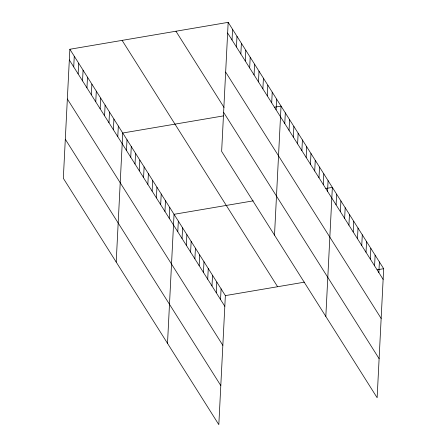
<?xml version="1.0" encoding="UTF-8"?>
<svg xmlns="http://www.w3.org/2000/svg" width="447" height="447" viewBox="0 0 447 447"><rect width="100%" height="100%" fill="white"/><g stroke="black" fill="none" stroke-linecap="round" stroke-linejoin="round"><path stroke-width="0.67" d="M69.866 49.259L63.329 178.303L218.823 424.65L225.361 295.607L69.866 49.259L228.177 22.35L383.671 268.697L377.134 397.741L221.639 151.393L228.177 22.35M73.727 66.927L74.269 56.238M78.136 73.906L78.678 63.217M82.539 80.885L83.081 70.196M86.947 87.869L87.489 77.18M91.35 94.848L91.892 84.159M95.759 101.827L96.301 91.138M100.162 108.805L100.704 98.116M104.57 115.784L105.112 105.095M108.973 122.763L109.515 112.074M113.382 129.747L113.924 119.058M117.784 136.726L118.326 126.037M116.198 262.059L122.735 133.016L223.422 115.902M126.467 150.477L127.009 139.794M130.742 157.255L131.284 146.566M135.022 164.027L135.564 153.338M139.296 170.804L139.838 160.115M143.571 177.576L144.113 166.887M147.851 184.354L148.393 173.665M152.125 191.126L152.667 180.437M156.4 197.904L156.942 187.215M160.68 204.676L161.216 193.987M164.954 211.453L165.496 200.764M169.229 218.225L169.771 207.537M167.508 343.357L174.045 214.309L253.203 200.859M177.783 231.775L178.325 221.086M182.058 238.547L182.6 227.858M186.332 245.325L186.874 234.636M190.612 252.097L191.154 241.408M194.886 258.874L195.428 248.186M199.161 265.647L199.703 254.958M203.441 272.424L203.983 261.735M207.715 279.196L208.257 268.507M211.99 285.968L212.532 275.279M216.27 292.746L216.812 282.057M232.038 40.018L232.58 29.329M220.544 299.518L221.086 288.829M236.446 46.996L236.988 36.308M240.849 53.981L241.391 43.292M245.258 60.96L245.8 50.271M249.661 67.938L250.203 57.25M254.069 74.917L254.611 64.228M258.472 81.896L259.014 71.207M262.881 88.875L263.423 78.191M267.284 95.859L267.826 85.17M271.692 102.838L272.234 92.149M276.095 109.817L276.637 99.128M274.508 235.15L281.046 106.107L274.514 107.219M284.778 123.573L285.32 112.884M289.058 130.345L289.595 119.656M293.333 137.123L293.875 126.434M297.607 143.895L298.149 133.206M301.881 150.667L302.423 139.984M306.161 157.445L306.703 146.756M310.436 164.217L310.978 153.528M314.71 170.994L315.252 160.305M318.99 177.766L319.532 167.077M323.265 184.544L323.807 173.855M327.539 191.316L328.081 180.627M325.824 316.448L332.361 187.405L325.829 188.511M336.094 204.866L336.636 194.177M340.368 211.643L340.91 200.954M344.648 218.415L345.185 207.726M348.923 225.187L349.465 214.499M353.197 231.965L353.739 221.276M357.477 238.737L358.013 228.048M361.752 245.515L362.293 234.826M366.026 252.287L366.568 241.598M370.3 259.064L370.842 248.376M374.58 265.836L375.122 255.148M378.855 272.614L379.397 261.925M225.361 295.607L304.519 282.152M377.145 269.809L383.671 268.697M227.635 33.039L383.129 279.386M225.657 72.096L381.151 318.443M175.934 31.229L224.031 107.425M223.617 112.337L379.112 358.684M122.109 40.381L277.604 286.728M69.324 59.948L224.819 306.296M67.346 99.005L222.841 345.352M65.307 139.246L220.801 385.593"/></g></svg>
